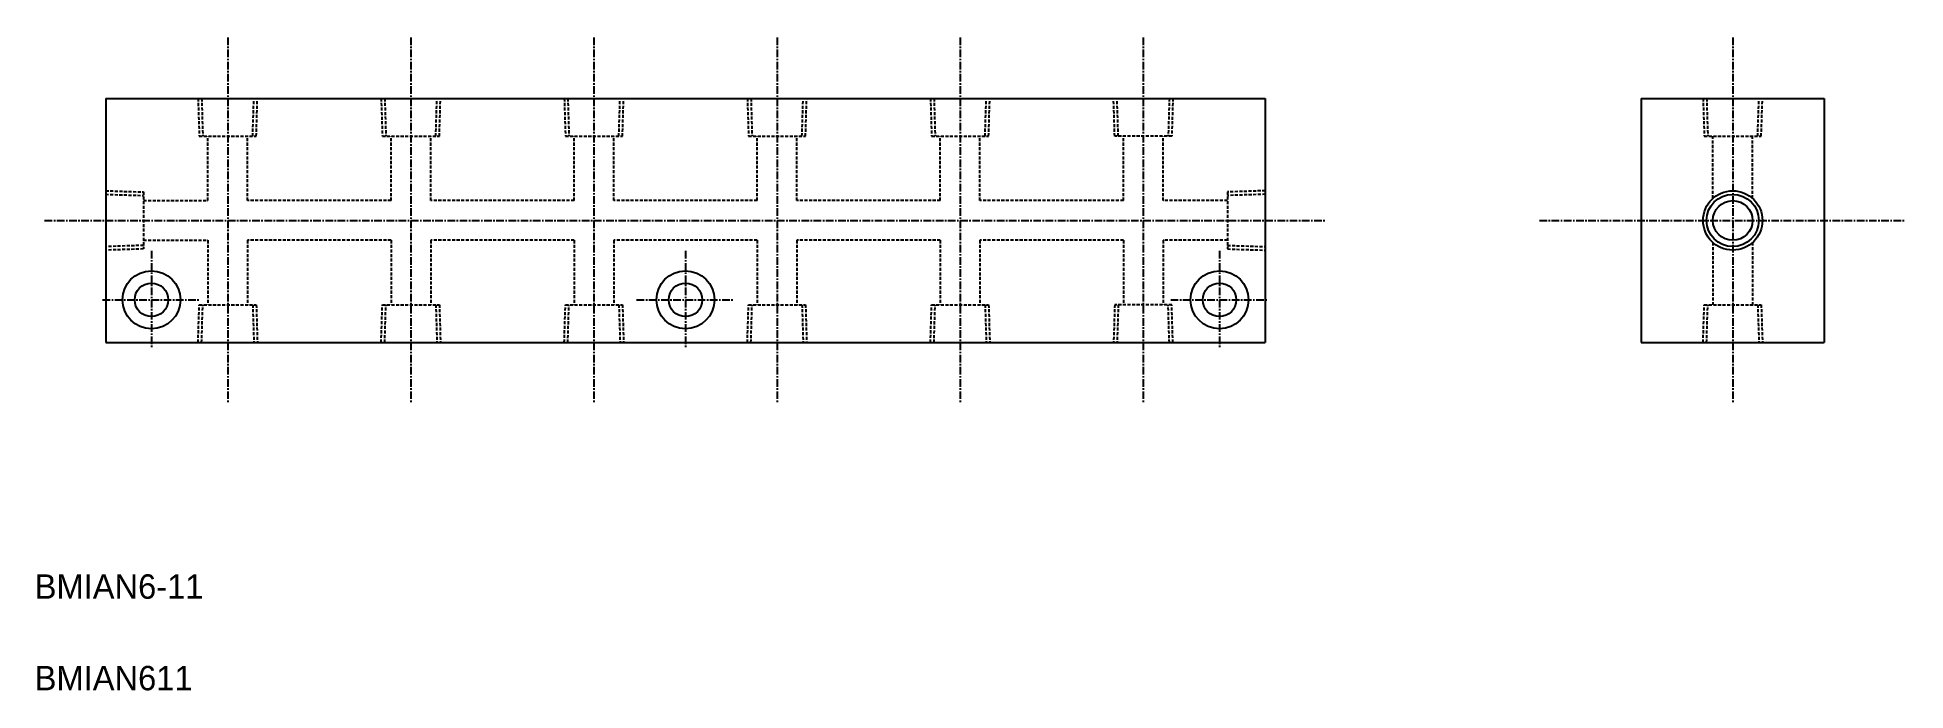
# Model space of a CAD drawing. Extents: x 1506 to 1812, y 196 to 304.
import ezdxf

# ---------------------------------------------------------------- set-up
doc = ezdxf.new("R2010")
doc.units = 0
doc.linetypes.add('CENTER', pattern=[2, 1.25, -0.25, 0.25, -0.25])
doc.linetypes.add('DASHED', pattern=[0.75, 0.5, -0.25])
doc.layers.get('0').update_dxf_attribs({"linetype": 'CONTINUOUS'})
doc.layers.add('CENTER', color=1, linetype='CENTER')

msp = doc.modelspace()

# ---------------------------------------------------------------- linework, layer by layer
at = {"color": 7, "linetype": 'CONTINUOUS'}
for p, q in [((1517.24, 293.51), (1707.24, 293.51)), ((1517.24, 293.51), (1517.24, 253.51)), ((1707.24, 293.51), (1707.24, 253.51)), ((1768.83, 293.51), (1768.83, 253.51)), ((1768.83, 293.51), (1798.83, 293.51)), ((1798.83, 293.51), (1798.83, 253.51)), ((1517.24, 253.51), (1707.24, 253.51)), ((1768.83, 253.51), (1798.83, 253.51))]:
    msp.add_line(p, q, dxfattribs=at)
at = {"color": 3, "linetype": 'DASHED'}
for p, q in [((1532.38, 293.51), (1532.57, 287.31)), ((1532.96, 293.53), (1533.15, 287.31)), ((1541.33, 287.31), (1541.52, 293.53)), ((1541.91, 287.31), (1542.1, 293.51)), ((1562.38, 293.51), (1562.57, 287.31)), ((1562.96, 293.53), (1563.15, 287.31)), ((1571.33, 287.31), (1571.52, 293.53)), ((1571.91, 287.31), (1572.1, 293.51)), ((1592.38, 293.51), (1592.57, 287.31)), ((1592.96, 293.53), (1593.15, 287.31)), ((1601.33, 287.31), (1601.52, 293.53)), ((1601.91, 287.31), (1602.1, 293.51)), ((1622.38, 293.51), (1622.57, 287.31)), ((1622.96, 293.53), (1623.15, 287.31)), ((1631.33, 287.31), (1631.52, 293.53)), ((1631.91, 287.31), (1632.1, 293.51)), ((1652.38, 293.51), (1652.57, 287.31)), ((1652.96, 293.53), (1653.15, 287.31)), ((1661.33, 287.31), (1661.52, 293.53)), ((1661.91, 287.31), (1662.1, 293.51)), ((1682.57, 287.31), (1682.38, 293.51)), ((1683.15, 287.31), (1682.96, 293.53)), ((1691.52, 293.53), (1691.33, 287.31)), ((1692.1, 293.51), (1691.91, 287.31)), ((1778.97, 293.51), (1779.16, 287.31)), ((1779.55, 293.53), (1779.74, 287.31)), ((1787.92, 287.31), (1788.12, 293.53)), ((1788.5, 287.31), (1788.7, 293.51)), ((1532.57, 287.31), (1541.91, 287.31)), ((1533.99, 276.76), (1533.99, 287.31)), ((1540.49, 276.76), (1540.49, 287.31)), ((1562.57, 287.31), (1571.91, 287.31)), ((1563.99, 276.76), (1563.99, 287.31)), ((1570.49, 276.76), (1570.49, 287.31)), ((1592.57, 287.31), (1601.91, 287.31)), ((1593.99, 276.76), (1593.99, 287.31)), ((1600.49, 276.76), (1600.49, 287.31)), ((1622.57, 287.31), (1631.91, 287.31)), ((1623.99, 276.76), (1623.99, 287.31)), ((1630.49, 276.76), (1630.49, 287.31)), ((1652.57, 287.31), (1661.91, 287.31)), ((1653.99, 276.76), (1653.99, 287.31)), ((1660.49, 276.76), (1660.49, 287.31)), ((1691.91, 287.31), (1682.57, 287.31)), ((1683.99, 276.76), (1683.99, 287.31)), ((1690.49, 276.76), (1690.49, 287.31)), ((1779.16, 287.31), (1788.5, 287.31)), ((1780.58, 277.13), (1780.58, 287.31)), ((1787.08, 277.13), (1787.08, 287.31)), ((1517.22, 277.8), (1523.44, 277.6)), ((1517.24, 278.38), (1523.44, 278.18)), ((1523.44, 278.18), (1523.44, 268.84)), ((1523.44, 276.76), (1533.99, 276.76)), ((1563.99, 276.76), (1540.49, 276.76)), ((1593.99, 276.76), (1570.49, 276.76)), ((1623.99, 276.76), (1600.49, 276.76)), ((1653.99, 276.76), (1630.49, 276.76)), ((1683.99, 276.76), (1660.49, 276.76)), ((1701.04, 276.76), (1690.49, 276.76)), ((1707.24, 278.38), (1701.04, 278.18)), ((1701.04, 278.18), (1701.04, 268.84)), ((1707.26, 277.8), (1701.04, 277.6)), ((1523.44, 269.42), (1517.22, 269.23)), ((1523.44, 270.26), (1533.99, 270.26)), ((1533.99, 270.26), (1533.99, 259.71)), ((1563.99, 270.26), (1540.49, 270.26)), ((1540.49, 270.26), (1540.49, 259.71)), ((1563.99, 270.26), (1563.99, 259.71)), ((1570.49, 270.26), (1570.49, 259.71)), ((1593.99, 270.26), (1570.49, 270.26)), ((1593.99, 270.26), (1593.99, 259.71)), ((1623.99, 270.26), (1600.49, 270.26)), ((1600.49, 270.26), (1600.49, 259.71)), ((1623.99, 270.26), (1623.99, 259.71)), ((1630.49, 270.26), (1630.49, 259.71)), ((1653.99, 270.26), (1630.49, 270.26)), ((1653.99, 270.26), (1653.99, 259.71)), ((1683.99, 270.26), (1660.49, 270.26)), ((1660.49, 270.26), (1660.49, 259.71)), ((1683.99, 270.26), (1683.99, 259.71)), ((1690.49, 270.26), (1690.49, 259.71)), ((1701.04, 270.26), (1690.49, 270.26)), ((1701.04, 269.42), (1707.26, 269.23)), ((1780.58, 269.89), (1780.58, 259.71)), ((1787.08, 269.89), (1787.08, 259.71)), ((1523.44, 268.84), (1517.24, 268.65)), ((1701.04, 268.84), (1707.24, 268.65)), ((1532.38, 253.51), (1532.57, 259.71)), ((1532.57, 259.71), (1541.91, 259.71)), ((1532.96, 253.49), (1533.15, 259.71)), ((1541.33, 259.71), (1541.52, 253.49)), ((1541.91, 259.71), (1542.1, 253.51)), ((1562.38, 253.51), (1562.57, 259.71)), ((1562.57, 259.71), (1571.91, 259.71)), ((1562.96, 253.49), (1563.15, 259.71)), ((1571.33, 259.71), (1571.52, 253.49)), ((1571.91, 259.71), (1572.1, 253.51)), ((1592.38, 253.51), (1592.57, 259.71)), ((1592.57, 259.71), (1601.91, 259.71)), ((1592.96, 253.49), (1593.15, 259.71)), ((1601.33, 259.71), (1601.52, 253.49)), ((1601.91, 259.71), (1602.1, 253.51)), ((1622.38, 253.51), (1622.57, 259.71)), ((1622.57, 259.71), (1631.91, 259.71)), ((1622.96, 253.49), (1623.15, 259.71)), ((1631.33, 259.71), (1631.52, 253.49)), ((1631.91, 259.71), (1632.1, 253.51)), ((1652.38, 253.51), (1652.57, 259.71)), ((1652.57, 259.71), (1661.91, 259.71)), ((1652.96, 253.49), (1653.15, 259.71)), ((1661.33, 259.71), (1661.52, 253.49)), ((1661.91, 259.71), (1662.1, 253.51)), ((1682.57, 259.71), (1682.38, 253.51)), ((1691.91, 259.71), (1682.57, 259.71)), ((1683.15, 259.71), (1682.96, 253.49)), ((1691.52, 253.49), (1691.33, 259.71)), ((1692.1, 253.51), (1691.91, 259.71)), ((1778.97, 253.51), (1779.16, 259.71)), ((1779.16, 259.71), (1788.5, 259.71)), ((1779.55, 253.49), (1779.74, 259.71)), ((1787.92, 259.71), (1788.12, 253.49)), ((1788.5, 259.71), (1788.7, 253.51))]:
    msp.add_line(p, q, dxfattribs=at)
at = {"color": 3, "linetype": 'CONTINUOUS'}
msp.add_circle((1783.83, 273.51), 4.86, dxfattribs=at)
at = {"color": 7, "linetype": 'CONTINUOUS'}
for centre, radius in [((1783.83, 273.51), 4.28), ((1783.83, 273.51), 3.25), ((1524.74, 260.51), 4.75), ((1524.74, 260.51), 2.75), ((1612.24, 260.51), 4.75), ((1612.24, 260.51), 2.75), ((1699.74, 260.51), 4.75), ((1699.74, 260.51), 2.75)]:
    msp.add_circle(centre, radius, dxfattribs=at)
at = {"layer": 'CENTER', "color": 1, "linetype": 'CENTER'}
for p, q in [((1537.24, 303.51), (1537.24, 243.51)), ((1567.24, 303.51), (1567.24, 243.51)), ((1597.24, 303.51), (1597.24, 243.51)), ((1627.24, 303.51), (1627.24, 243.51)), ((1657.24, 303.51), (1657.24, 243.51)), ((1687.24, 303.51), (1687.24, 243.51)), ((1783.83, 303.51), (1783.83, 243.51)), ((1507.24, 273.51), (1717.24, 273.51)), ((1752.16, 273.51), (1812.16, 273.51)), ((1524.74, 268.51), (1524.74, 252.51)), ((1612.24, 268.51), (1612.24, 252.51)), ((1699.74, 268.51), (1699.74, 252.51)), ((1516.74, 260.51), (1532.74, 260.51)), ((1604.24, 260.51), (1620.24, 260.51)), ((1691.74, 260.51), (1707.74, 260.51))]:
    msp.add_line(p, q, dxfattribs=at)

# ---------------------------------------------------------------- texts
at = {"color": 7, "linetype": 'CONTINUOUS'}
for s, p in [('BMIAN6-11', (1505.61, 211.53)), ('BMIAN611', (1505.61, 196.53))]:
    msp.add_text(s, height=4, dxfattribs=at).set_placement(p)

doc.saveas('drawing.dxf')
